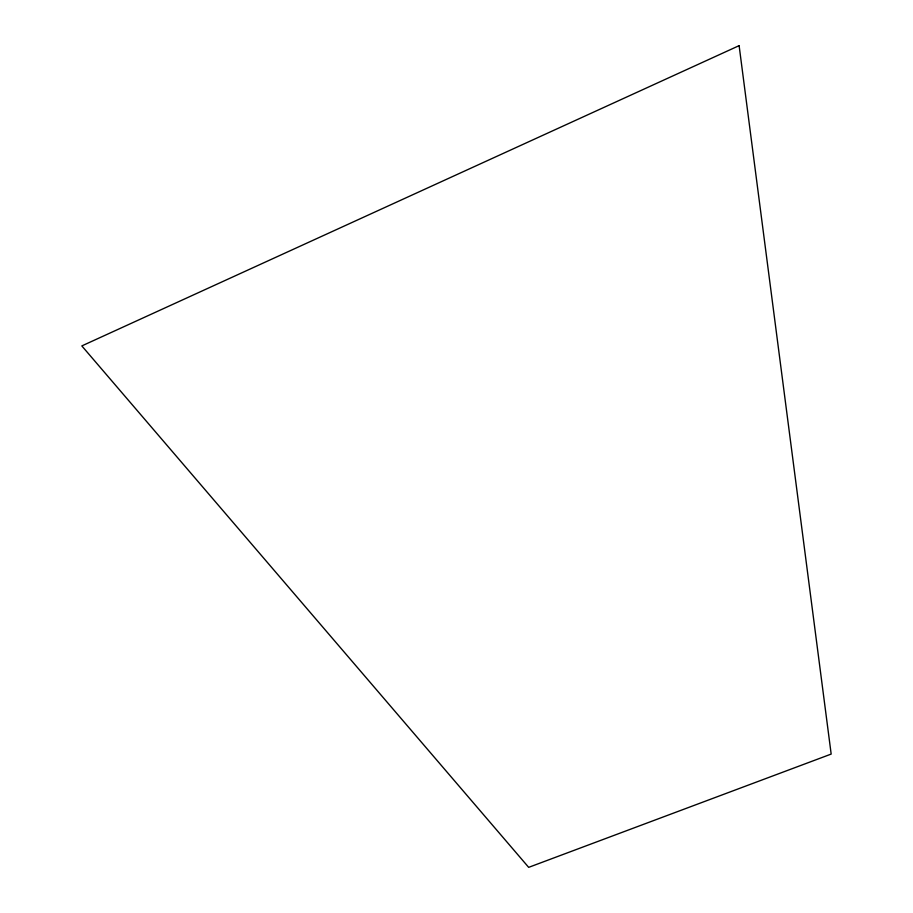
<?xml version="1.0" encoding="UTF-8"?>
<svg xmlns="http://www.w3.org/2000/svg" width="913" height="913" viewBox="0 0 913 913"><rect width="100%" height="100%" fill="white"/><g stroke="black" fill="none" stroke-linecap="round" stroke-linejoin="round"><path stroke-width="1.37" d="M739.119 45.65L81.828 345.913L528.673 867.35L831.172 754.081L739.119 45.65"/></g></svg>
